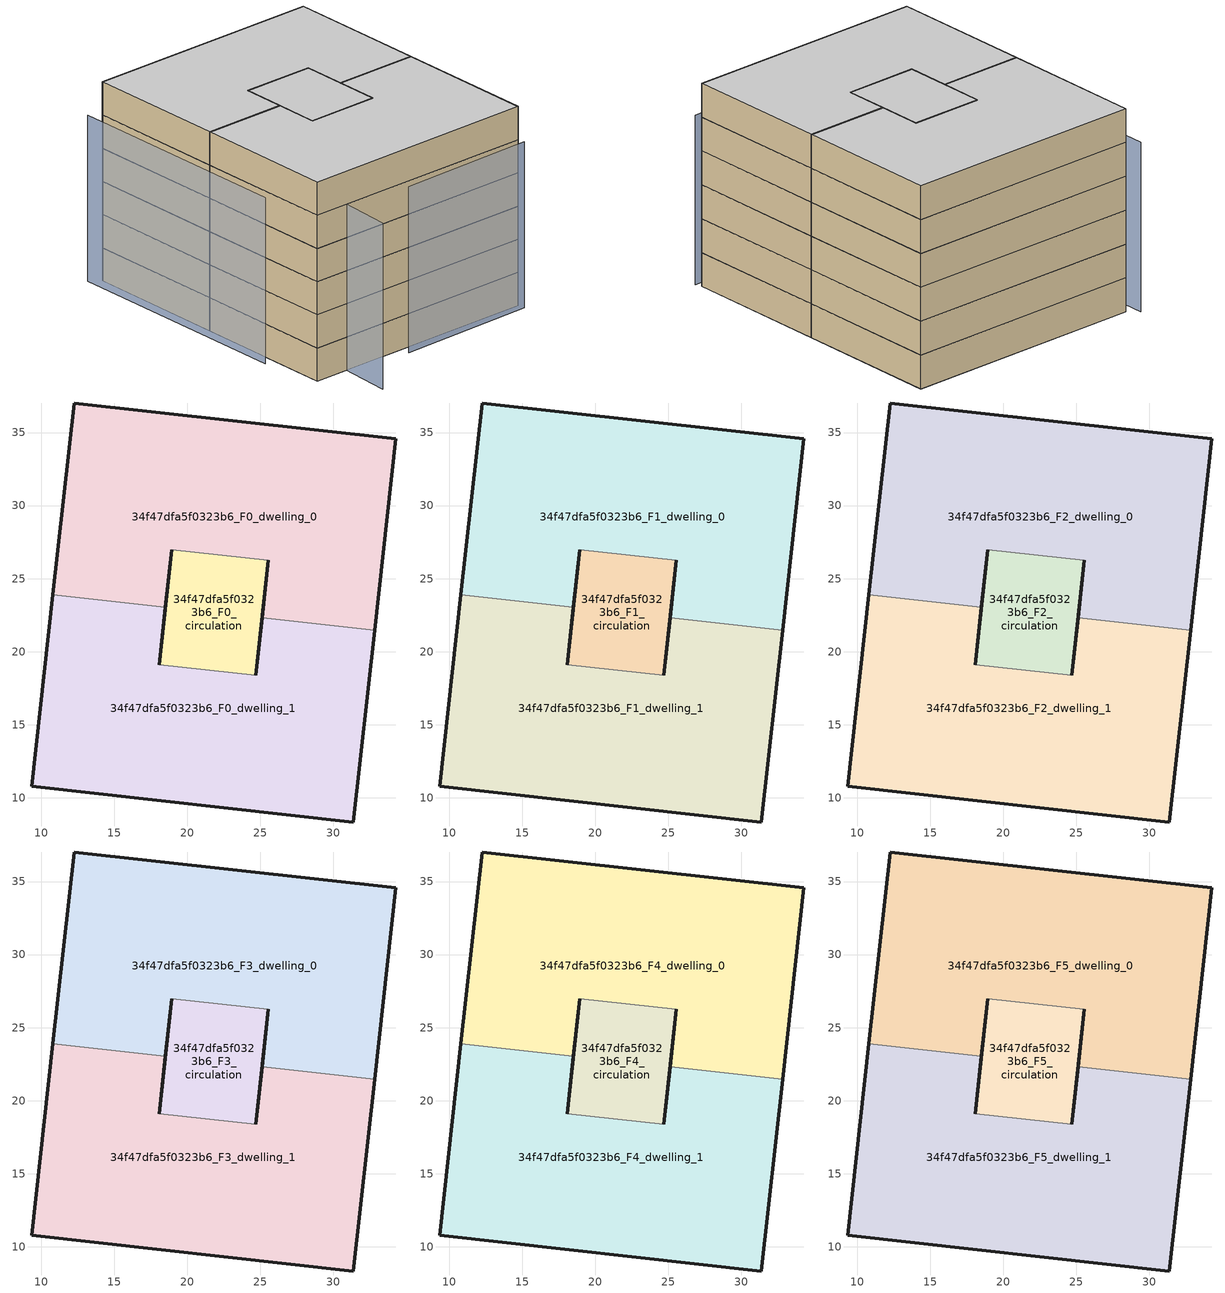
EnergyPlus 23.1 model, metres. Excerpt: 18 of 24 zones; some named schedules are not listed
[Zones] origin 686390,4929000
34f47dfa5f0323b6_F0_dwelling_0
 floor ground (EU_floor_Construction): 32.82,21.45 34.28,34.57 12.25,37.02 10.79,23.91 18.5,23.05 18.94,26.98 25.55,26.25 25.11,22.31 z0
 wall outside (EU_wall_Construction): 25.11,22.31 25.55,26.25 / 18.94,26.98 18.5,23.05 / 10.79,23.91 12.25,37.02 34.28,34.57 32.82,21.45 z0:3
 wall to 34f47dfa5f0323b6_F0_dwelling_1 (EU_wall_Construction): 32.82,21.45 25.11,22.31 / 18.5,23.05 10.79,23.91 z0:3
 wall to 34f47dfa5f0323b6_F0_circulation (EU_wall_Construction): 25.55,26.25 18.94,26.98 z0:3
34f47dfa5f0323b6_F0_dwelling_1
 floor ground (EU_floor_Construction): 31.36,8.34 32.82,21.45 25.11,22.31 24.67,18.38 18.06,19.11 18.5,23.05 10.79,23.91 9.33,10.79 z0
 wall outside (EU_wall_Construction): 18.5,23.05 18.06,19.11 / 24.67,18.38 25.11,22.31 / 32.82,21.45 31.36,8.34 9.33,10.79 10.79,23.91 z0:3
 wall to 34f47dfa5f0323b6_F0_circulation (EU_wall_Construction): 18.06,19.11 24.67,18.38 z0:3
34f47dfa5f0323b6_F0_circulation
 floor ground (EU_floor_Construction): 24.67,18.38 25.55,26.25 18.94,26.98 18.06,19.11 z0
 wall outside (EU_wall_Construction): 25.55,26.25 24.67,18.38 / 18.06,19.11 18.94,26.98 z0:3
34f47dfa5f0323b6_F1_dwelling_0
 floor to 34f47dfa5f0323b6_F0_dwelling_0 (EU_floor_Construction): 32.82,21.45 34.28,34.57 12.25,37.02 10.79,23.91 18.5,23.05 18.94,26.98 25.55,26.25 25.11,22.31 z3
 wall outside (EU_wall_Construction): 25.11,22.31 25.55,26.25 / 18.94,26.98 18.5,23.05 / 10.79,23.91 12.25,37.02 34.28,34.57 32.82,21.45 z3:6
 wall to 34f47dfa5f0323b6_F1_dwelling_1 (EU_wall_Construction): 32.82,21.45 25.11,22.31 / 18.5,23.05 10.79,23.91 z3:6
 wall to 34f47dfa5f0323b6_F1_circulation (EU_wall_Construction): 25.55,26.25 18.94,26.98 z3:6
34f47dfa5f0323b6_F1_dwelling_1
 floor to 34f47dfa5f0323b6_F0_dwelling_1 (EU_floor_Construction): 31.36,8.34 32.82,21.45 25.11,22.31 24.67,18.38 18.06,19.11 18.5,23.05 10.79,23.91 9.33,10.79 z3
 wall outside (EU_wall_Construction): 18.5,23.05 18.06,19.11 / 24.67,18.38 25.11,22.31 / 32.82,21.45 31.36,8.34 9.33,10.79 10.79,23.91 z3:6
 wall to 34f47dfa5f0323b6_F1_circulation (EU_wall_Construction): 18.06,19.11 24.67,18.38 z3:6
34f47dfa5f0323b6_F1_circulation
 floor to 34f47dfa5f0323b6_F0_circulation (EU_floor_Construction): 24.67,18.38 25.55,26.25 18.94,26.98 18.06,19.11 z3
 wall outside (EU_wall_Construction): 25.55,26.25 24.67,18.38 / 18.06,19.11 18.94,26.98 z3:6
34f47dfa5f0323b6_F2_dwelling_0
 floor to 34f47dfa5f0323b6_F1_dwelling_0 (EU_floor_Construction): 32.82,21.45 34.28,34.57 12.25,37.02 10.79,23.91 18.5,23.05 18.94,26.98 25.55,26.25 25.11,22.31 z6
 wall outside (EU_wall_Construction): 25.11,22.31 25.55,26.25 / 18.94,26.98 18.5,23.05 / 10.79,23.91 12.25,37.02 34.28,34.57 32.82,21.45 z6:9
 wall to 34f47dfa5f0323b6_F2_dwelling_1 (EU_wall_Construction): 32.82,21.45 25.11,22.31 / 18.5,23.05 10.79,23.91 z6:9
 wall to 34f47dfa5f0323b6_F2_circulation (EU_wall_Construction): 25.55,26.25 18.94,26.98 z6:9
34f47dfa5f0323b6_F2_dwelling_1
 floor to 34f47dfa5f0323b6_F1_dwelling_1 (EU_floor_Construction): 31.36,8.34 32.82,21.45 25.11,22.31 24.67,18.38 18.06,19.11 18.5,23.05 10.79,23.91 9.33,10.79 z6
 wall outside (EU_wall_Construction): 18.5,23.05 18.06,19.11 / 24.67,18.38 25.11,22.31 / 32.82,21.45 31.36,8.34 9.33,10.79 10.79,23.91 z6:9
 wall to 34f47dfa5f0323b6_F2_circulation (EU_wall_Construction): 18.06,19.11 24.67,18.38 z6:9
34f47dfa5f0323b6_F2_circulation
 floor to 34f47dfa5f0323b6_F1_circulation (EU_floor_Construction): 24.67,18.38 25.55,26.25 18.94,26.98 18.06,19.11 z6
 wall outside (EU_wall_Construction): 25.55,26.25 24.67,18.38 / 18.06,19.11 18.94,26.98 z6:9
34f47dfa5f0323b6_F3_dwelling_0
 floor to 34f47dfa5f0323b6_F2_dwelling_0 (EU_floor_Construction): 32.82,21.45 34.28,34.57 12.25,37.02 10.79,23.91 18.5,23.05 18.94,26.98 25.55,26.25 25.11,22.31 z9
 wall outside (EU_wall_Construction): 25.11,22.31 25.55,26.25 / 18.94,26.98 18.5,23.05 / 10.79,23.91 12.25,37.02 34.28,34.57 32.82,21.45 z9:12
 wall to 34f47dfa5f0323b6_F3_dwelling_1 (EU_wall_Construction): 32.82,21.45 25.11,22.31 / 18.5,23.05 10.79,23.91 z9:12
 wall to 34f47dfa5f0323b6_F3_circulation (EU_wall_Construction): 25.55,26.25 18.94,26.98 z9:12
34f47dfa5f0323b6_F3_dwelling_1
 floor to 34f47dfa5f0323b6_F2_dwelling_1 (EU_floor_Construction): 31.36,8.34 32.82,21.45 25.11,22.31 24.67,18.38 18.06,19.11 18.5,23.05 10.79,23.91 9.33,10.79 z9
 wall outside (EU_wall_Construction): 18.5,23.05 18.06,19.11 / 24.67,18.38 25.11,22.31 / 32.82,21.45 31.36,8.34 9.33,10.79 10.79,23.91 z9:12
 wall to 34f47dfa5f0323b6_F3_circulation (EU_wall_Construction): 18.06,19.11 24.67,18.38 z9:12
34f47dfa5f0323b6_F3_circulation
 floor to 34f47dfa5f0323b6_F2_circulation (EU_floor_Construction): 24.67,18.38 25.55,26.25 18.94,26.98 18.06,19.11 z9
 wall outside (EU_wall_Construction): 25.55,26.25 24.67,18.38 / 18.06,19.11 18.94,26.98 z9:12
34f47dfa5f0323b6_F4_dwelling_0
 floor to 34f47dfa5f0323b6_F3_dwelling_0 (EU_floor_Construction): 32.82,21.45 34.28,34.57 12.25,37.02 10.79,23.91 18.5,23.05 18.94,26.98 25.55,26.25 25.11,22.31 z12
 wall outside (EU_wall_Construction): 25.11,22.31 25.55,26.25 / 18.94,26.98 18.5,23.05 / 10.79,23.91 12.25,37.02 34.28,34.57 32.82,21.45 z12:15
 wall to 34f47dfa5f0323b6_F4_dwelling_1 (EU_wall_Construction): 32.82,21.45 25.11,22.31 / 18.5,23.05 10.79,23.91 z12:15
 wall to 34f47dfa5f0323b6_F4_circulation (EU_wall_Construction): 25.55,26.25 18.94,26.98 z12:15
34f47dfa5f0323b6_F4_dwelling_1
 floor to 34f47dfa5f0323b6_F3_dwelling_1 (EU_floor_Construction): 31.36,8.34 32.82,21.45 25.11,22.31 24.67,18.38 18.06,19.11 18.5,23.05 10.79,23.91 9.33,10.79 z12
 wall outside (EU_wall_Construction): 18.5,23.05 18.06,19.11 / 24.67,18.38 25.11,22.31 / 32.82,21.45 31.36,8.34 9.33,10.79 10.79,23.91 z12:15
 wall to 34f47dfa5f0323b6_F4_circulation (EU_wall_Construction): 18.06,19.11 24.67,18.38 z12:15
34f47dfa5f0323b6_F4_circulation
 floor to 34f47dfa5f0323b6_F3_circulation (EU_floor_Construction): 24.67,18.38 25.55,26.25 18.94,26.98 18.06,19.11 z12
 wall outside (EU_wall_Construction): 25.55,26.25 24.67,18.38 / 18.06,19.11 18.94,26.98 z12:15
34f47dfa5f0323b6_F5_dwelling_0
 floor to 34f47dfa5f0323b6_F4_dwelling_0 (EU_floor_Construction): 32.82,21.45 34.28,34.57 12.25,37.02 10.79,23.91 18.5,23.05 18.94,26.98 25.55,26.25 25.11,22.31 z15
 wall outside (EU_wall_Construction): 25.11,22.31 25.55,26.25 / 18.94,26.98 18.5,23.05 / 10.79,23.91 12.25,37.02 34.28,34.57 32.82,21.45 z15:18
 wall to 34f47dfa5f0323b6_F5_dwelling_1 (EU_wall_Construction): 32.82,21.45 25.11,22.31 / 18.5,23.05 10.79,23.91 z15:18
 wall to 34f47dfa5f0323b6_F5_circulation (EU_wall_Construction): 25.55,26.25 18.94,26.98 z15:18
 ceiling to 34f47dfa5f0323b6_F6_dwelling_0 (EU_floor_Construction): 34.28,34.57 32.82,21.45 25.11,22.31 25.55,26.25 18.94,26.98 18.5,23.05 10.79,23.91 12.25,37.02 z18
34f47dfa5f0323b6_F5_dwelling_1
 floor to 34f47dfa5f0323b6_F4_dwelling_1 (EU_floor_Construction): 31.36,8.34 32.82,21.45 25.11,22.31 24.67,18.38 18.06,19.11 18.5,23.05 10.79,23.91 9.33,10.79 z15
 wall outside (EU_wall_Construction): 18.5,23.05 18.06,19.11 / 24.67,18.38 25.11,22.31 / 32.82,21.45 31.36,8.34 9.33,10.79 10.79,23.91 z15:18
 wall to 34f47dfa5f0323b6_F5_circulation (EU_wall_Construction): 18.06,19.11 24.67,18.38 z15:18
 ceiling to 34f47dfa5f0323b6_F6_dwelling_1 (EU_floor_Construction): 32.82,21.45 31.36,8.34 9.33,10.79 10.79,23.91 18.5,23.05 18.06,19.11 24.67,18.38 25.11,22.31 z18
34f47dfa5f0323b6_F5_circulation
 floor to 34f47dfa5f0323b6_F4_circulation (EU_floor_Construction): 24.67,18.38 25.55,26.25 18.94,26.98 18.06,19.11 z15
 wall outside (EU_wall_Construction): 25.55,26.25 24.67,18.38 / 18.06,19.11 18.94,26.98 z15:18
 ceiling to 34f47dfa5f0323b6_F6_circulation (EU_floor_Construction): 25.55,26.25 24.67,18.38 18.06,19.11 18.94,26.98 z18
shading: 18.54,8.9 31.42,7.73 / 13.45,15.69 11.81,5.78 / 11.45,37.88 9.04,16.23 z0:15
[Building]
EU S2 Campaign: North Axis=0; Terrain=City; Solar Distribution=FullExterior
[Site:Location]
Bologna: Latitude=44.5; Longitude=11.25; Time Zone=1; Elevation=37
[SizingPeriod:WeatherFileDays]
AnnualSizingPeriod: Begin Month=1; Begin Day of Month=1; End Month=12; End Day of Month=31; Day of Week for Start Day=Monday; Use Weather File Daylight Saving Period=No; Use Weather File Rain and Snow Indicators=No
[MATERIAL]
EU_InternalMass_Material: Roughness=MediumRough; Thickness=0.1; Conductivity=1; Density=1800; Specific Heat=900; Thermal Absorptance=0.9; Solar Absorptance=0.7; Visible Absorptance=0.7
[MATERIAL:NOMASS] Roughness=MediumRough; Thermal Absorptance=0.9; Solar Absorptance=0.7; Visible Absorptance=0.7
Name | Thermal Resistance
EU_wall_NoMass | 0.905828
EU_floor_NoMass | 0.67114
[CONSTRUCTION]
EU_wall_Construction: EU_wall_NoMass
EU_floor_Construction: EU_floor_NoMass
EU_InternalMass_Construction: EU_InternalMass_Material
[ZONE] Type=1; Multiplier=1; Ceiling Height=autocalculate; Floor Area=autocalculate; Part of Total Floor Area=Yes
Name | Volume
34f47dfa5f0323b6_F0_dwelling_0 | 798.568
34f47dfa5f0323b6_F1_dwelling_0; 34f47dfa5f0323b6_F2_dwelling_0; 34f47dfa5f0323b6_F3_dwelling_0; 34f47dfa5f0323b6_F4_dwelling_0; 34f47dfa5f0323b6_F5_dwelling_0 | 798.567
34f47dfa5f0323b6_F0_dwelling_1 | 798.541
34f47dfa5f0323b6_F1_dwelling_1; 34f47dfa5f0323b6_F2_dwelling_1; 34f47dfa5f0323b6_F3_dwelling_1; 34f47dfa5f0323b6_F4_dwelling_1; 34f47dfa5f0323b6_F5_dwelling_1 | 798.543
34f47dfa5f0323b6_F0_circulation | 157.961
34f47dfa5f0323b6_F1_circulation; 34f47dfa5f0323b6_F2_circulation; 34f47dfa5f0323b6_F3_circulation; 34f47dfa5f0323b6_F4_circulation; 34f47dfa5f0323b6_F5_circulation | 157.962
[INTERNALMASS] Construction=EU_InternalMass_Construction; Surface Area=266.19
Name | Zone or ZoneList
34f47dfa5f0323b6_F0_dwelling_0_EU_InternalMass | 34f47dfa5f0323b6_F0_dwelling_0
34f47dfa5f0323b6_F0_dwelling_1_EU_InternalMass | 34f47dfa5f0323b6_F0_dwelling_1
34f47dfa5f0323b6_F1_dwelling_0_EU_InternalMass | 34f47dfa5f0323b6_F1_dwelling_0
34f47dfa5f0323b6_F1_dwelling_1_EU_InternalMass | 34f47dfa5f0323b6_F1_dwelling_1
34f47dfa5f0323b6_F2_dwelling_0_EU_InternalMass | 34f47dfa5f0323b6_F2_dwelling_0
34f47dfa5f0323b6_F2_dwelling_1_EU_InternalMass | 34f47dfa5f0323b6_F2_dwelling_1
34f47dfa5f0323b6_F3_dwelling_0_EU_InternalMass | 34f47dfa5f0323b6_F3_dwelling_0
34f47dfa5f0323b6_F3_dwelling_1_EU_InternalMass | 34f47dfa5f0323b6_F3_dwelling_1
34f47dfa5f0323b6_F4_dwelling_0_EU_InternalMass | 34f47dfa5f0323b6_F4_dwelling_0
34f47dfa5f0323b6_F4_dwelling_1_EU_InternalMass | 34f47dfa5f0323b6_F4_dwelling_1
34f47dfa5f0323b6_F5_dwelling_0_EU_InternalMass | 34f47dfa5f0323b6_F5_dwelling_0
34f47dfa5f0323b6_F5_dwelling_1_EU_InternalMass | 34f47dfa5f0323b6_F5_dwelling_1
[OTHEREQUIPMENT] Fuel Type=Electricity; Design Level Calculation Method=Watts/Area; Power per Zone Floor Area=1; Fraction Latent=0; Fraction Radiant=0; Fraction Lost=0; Carbon Dioxide Generation Rate=0; EndUse Subcategory=EU_Step8_InternalGains
Name | Zone or ZoneList or Space or SpaceList | Schedule
EU_Step8_InternalGain_34f47dfa5f0323b6_F0_dwelling_0_f000 | 34f47dfa5f0323b6_F0_dwelling_0 | EU_Step8_GainSchedule_34f47dfa5f0323b6_F0_dwelling_0_f000
EU_Step8_InternalGain_34f47dfa5f0323b6_F0_dwelling_1_f000 | 34f47dfa5f0323b6_F0_dwelling_1 | EU_Step8_GainSchedule_34f47dfa5f0323b6_F0_dwelling_1_f000
EU_Step8_InternalGain_34f47dfa5f0323b6_F1_dwelling_0_f000 | 34f47dfa5f0323b6_F1_dwelling_0 | EU_Step8_GainSchedule_34f47dfa5f0323b6_F1_dwelling_0_f000
EU_Step8_InternalGain_34f47dfa5f0323b6_F1_dwelling_1_f000 | 34f47dfa5f0323b6_F1_dwelling_1 | EU_Step8_GainSchedule_34f47dfa5f0323b6_F1_dwelling_1_f000
EU_Step8_InternalGain_34f47dfa5f0323b6_F2_dwelling_0_f000 | 34f47dfa5f0323b6_F2_dwelling_0 | EU_Step8_GainSchedule_34f47dfa5f0323b6_F2_dwelling_0_f000
EU_Step8_InternalGain_34f47dfa5f0323b6_F2_dwelling_1_f000 | 34f47dfa5f0323b6_F2_dwelling_1 | EU_Step8_GainSchedule_34f47dfa5f0323b6_F2_dwelling_1_f000
EU_Step8_InternalGain_34f47dfa5f0323b6_F3_dwelling_0_f000 | 34f47dfa5f0323b6_F3_dwelling_0 | EU_Step8_GainSchedule_34f47dfa5f0323b6_F3_dwelling_0_f000
EU_Step8_InternalGain_34f47dfa5f0323b6_F3_dwelling_1_f000 | 34f47dfa5f0323b6_F3_dwelling_1 | EU_Step8_GainSchedule_34f47dfa5f0323b6_F3_dwelling_1_f000
EU_Step8_InternalGain_34f47dfa5f0323b6_F4_dwelling_0_f000 | 34f47dfa5f0323b6_F4_dwelling_0 | EU_Step8_GainSchedule_34f47dfa5f0323b6_F4_dwelling_0_f000
EU_Step8_InternalGain_34f47dfa5f0323b6_F4_dwelling_1_f000 | 34f47dfa5f0323b6_F4_dwelling_1 | EU_Step8_GainSchedule_34f47dfa5f0323b6_F4_dwelling_1_f000
EU_Step8_InternalGain_34f47dfa5f0323b6_F5_dwelling_0_f000 | 34f47dfa5f0323b6_F5_dwelling_0 | EU_Step8_GainSchedule_34f47dfa5f0323b6_F5_dwelling_0_f000
EU_Step8_InternalGain_34f47dfa5f0323b6_F5_dwelling_1_f000 | 34f47dfa5f0323b6_F5_dwelling_1 | EU_Step8_GainSchedule_34f47dfa5f0323b6_F5_dwelling_1_f000
[ZONEINFILTRATION:DESIGNFLOWRATE] Schedule=EU_AlwaysOn; Design Flow Rate Calculation Method=Flow/Area; Flow Rate per Floor Area=0.0005; Constant Term Coefficient=1; Temperature Term Coefficient=0; Velocity Term Coefficient=0; Velocity Squared Term Coefficient=0
Name | Zone or ZoneList or Space or SpaceList
EU_Circulation_Infiltration_34f47dfa5f0323b6_F0_circulation | 34f47dfa5f0323b6_F0_circulation
EU_Circulation_Infiltration_34f47dfa5f0323b6_F1_circulation | 34f47dfa5f0323b6_F1_circulation
EU_Circulation_Infiltration_34f47dfa5f0323b6_F2_circulation | 34f47dfa5f0323b6_F2_circulation
EU_Circulation_Infiltration_34f47dfa5f0323b6_F3_circulation | 34f47dfa5f0323b6_F3_circulation
EU_Circulation_Infiltration_34f47dfa5f0323b6_F4_circulation | 34f47dfa5f0323b6_F4_circulation
EU_Circulation_Infiltration_34f47dfa5f0323b6_F5_circulation | 34f47dfa5f0323b6_F5_circulation
[ZONEVENTILATION:DESIGNFLOWRATE] Schedule=EU_AlwaysOn; Design Flow Rate Calculation Method=AirChanges/Hour; Air Changes per Hour=0.73129; Ventilation Type=Natural; Fan Pressure Rise=0; Fan Total Efficiency=1; Constant Term Coefficient=1; Temperature Term Coefficient=0; Velocity Term Coefficient=0; Velocity Squared Term Coefficient=0; Minimum Indoor Temperature=-100; Maximum Indoor Temperature=100; Delta Temperature=-100; Minimum Outdoor Temperature=-100; Maximum Outdoor Temperature=100; Maximum Wind Speed=40
Name | Zone or ZoneList or Space or SpaceList
EU_ConstantAir_34f47dfa5f0323b6_F0_dwelling_0 | 34f47dfa5f0323b6_F0_dwelling_0
EU_ConstantAir_34f47dfa5f0323b6_F0_dwelling_1 | 34f47dfa5f0323b6_F0_dwelling_1
EU_ConstantAir_34f47dfa5f0323b6_F1_dwelling_0 | 34f47dfa5f0323b6_F1_dwelling_0
EU_ConstantAir_34f47dfa5f0323b6_F1_dwelling_1 | 34f47dfa5f0323b6_F1_dwelling_1
EU_ConstantAir_34f47dfa5f0323b6_F2_dwelling_0 | 34f47dfa5f0323b6_F2_dwelling_0
EU_ConstantAir_34f47dfa5f0323b6_F2_dwelling_1 | 34f47dfa5f0323b6_F2_dwelling_1
EU_ConstantAir_34f47dfa5f0323b6_F3_dwelling_0 | 34f47dfa5f0323b6_F3_dwelling_0
EU_ConstantAir_34f47dfa5f0323b6_F3_dwelling_1 | 34f47dfa5f0323b6_F3_dwelling_1
EU_ConstantAir_34f47dfa5f0323b6_F4_dwelling_0 | 34f47dfa5f0323b6_F4_dwelling_0
EU_ConstantAir_34f47dfa5f0323b6_F4_dwelling_1 | 34f47dfa5f0323b6_F4_dwelling_1
EU_ConstantAir_34f47dfa5f0323b6_F5_dwelling_0 | 34f47dfa5f0323b6_F5_dwelling_0
EU_ConstantAir_34f47dfa5f0323b6_F5_dwelling_1 | 34f47dfa5f0323b6_F5_dwelling_1
[HVACTEMPLATE:THERMOSTAT] Constant Heating Setpoint=20; Constant Cooling Setpoint=50
EU_HeatOnly_34f47dfa5f0323b6_F0_dwelling_0; EU_HeatOnly_34f47dfa5f0323b6_F0_dwelling_1; EU_HeatOnly_34f47dfa5f0323b6_F1_dwelling_0; EU_HeatOnly_34f47dfa5f0323b6_F1_dwelling_1; EU_HeatOnly_34f47dfa5f0323b6_F2_dwelling_0; EU_HeatOnly_34f47dfa5f0323b6_F2_dwelling_1; EU_HeatOnly_34f47dfa5f0323b6_F3_dwelling_0; EU_HeatOnly_34f47dfa5f0323b6_F3_dwelling_1; EU_HeatOnly_34f47dfa5f0323b6_F4_dwelling_0; EU_HeatOnly_34f47dfa5f0323b6_F4_dwelling_1; EU_HeatOnly_34f47dfa5f0323b6_F5_dwelling_0; EU_HeatOnly_34f47dfa5f0323b6_F5_dwelling_1; EU_HeatOnly_34f47dfa5f0323b6_F6_dwelling_0; EU_HeatOnly_34f47dfa5f0323b6_F6_dwelling_1; EU_HeatOnly_34f47dfa5f0323b6_F7_dwelling_0; EU_HeatOnly_34f47dfa5f0323b6_F7_dwelling_1
[HVACTEMPLATE:ZONE:IDEALLOADSAIRSYSTEM] System Availability Schedule=EU_AlwaysOn; Maximum Heating Supply Air Temperature=50; Minimum Cooling Supply Air Temperature=13; Maximum Heating Supply Air Humidity Ratio=0.0156; Minimum Cooling Supply Air Humidity Ratio=0.0077; Heating Limit=NoLimit; Cooling Limit=NoLimit; Heating Availability Schedule=EU_AlwaysOn; Cooling Availability Schedule=EU_CoolingOff; Dehumidification Control Type=ConstantSensibleHeatRatio; Cooling Sensible Heat Ratio=0.7; Dehumidification Setpoint=60; Humidification Control Type=None; Humidification Setpoint=30; Outdoor Air Method=None; Outdoor Air Flow Rate per Person=0.00944; Outdoor Air Flow Rate per Zone Floor Area=0; Outdoor Air Flow Rate per Zone=0; Demand Controlled Ventilation Type=None; Outdoor Air Economizer Type=NoEconomizer; Heat Recovery Type=None; Sensible Heat Recovery Effectiveness=0.7; Latent Heat Recovery Effectiveness=0.65
Name | Template Thermostat
34f47dfa5f0323b6_F0_dwelling_0 | EU_HeatOnly_34f47dfa5f0323b6_F0_dwelling_0
34f47dfa5f0323b6_F0_dwelling_1 | EU_HeatOnly_34f47dfa5f0323b6_F0_dwelling_1
34f47dfa5f0323b6_F1_dwelling_0 | EU_HeatOnly_34f47dfa5f0323b6_F1_dwelling_0
34f47dfa5f0323b6_F1_dwelling_1 | EU_HeatOnly_34f47dfa5f0323b6_F1_dwelling_1
34f47dfa5f0323b6_F2_dwelling_0 | EU_HeatOnly_34f47dfa5f0323b6_F2_dwelling_0
34f47dfa5f0323b6_F2_dwelling_1 | EU_HeatOnly_34f47dfa5f0323b6_F2_dwelling_1
34f47dfa5f0323b6_F3_dwelling_0 | EU_HeatOnly_34f47dfa5f0323b6_F3_dwelling_0
34f47dfa5f0323b6_F3_dwelling_1 | EU_HeatOnly_34f47dfa5f0323b6_F3_dwelling_1
34f47dfa5f0323b6_F4_dwelling_0 | EU_HeatOnly_34f47dfa5f0323b6_F4_dwelling_0
